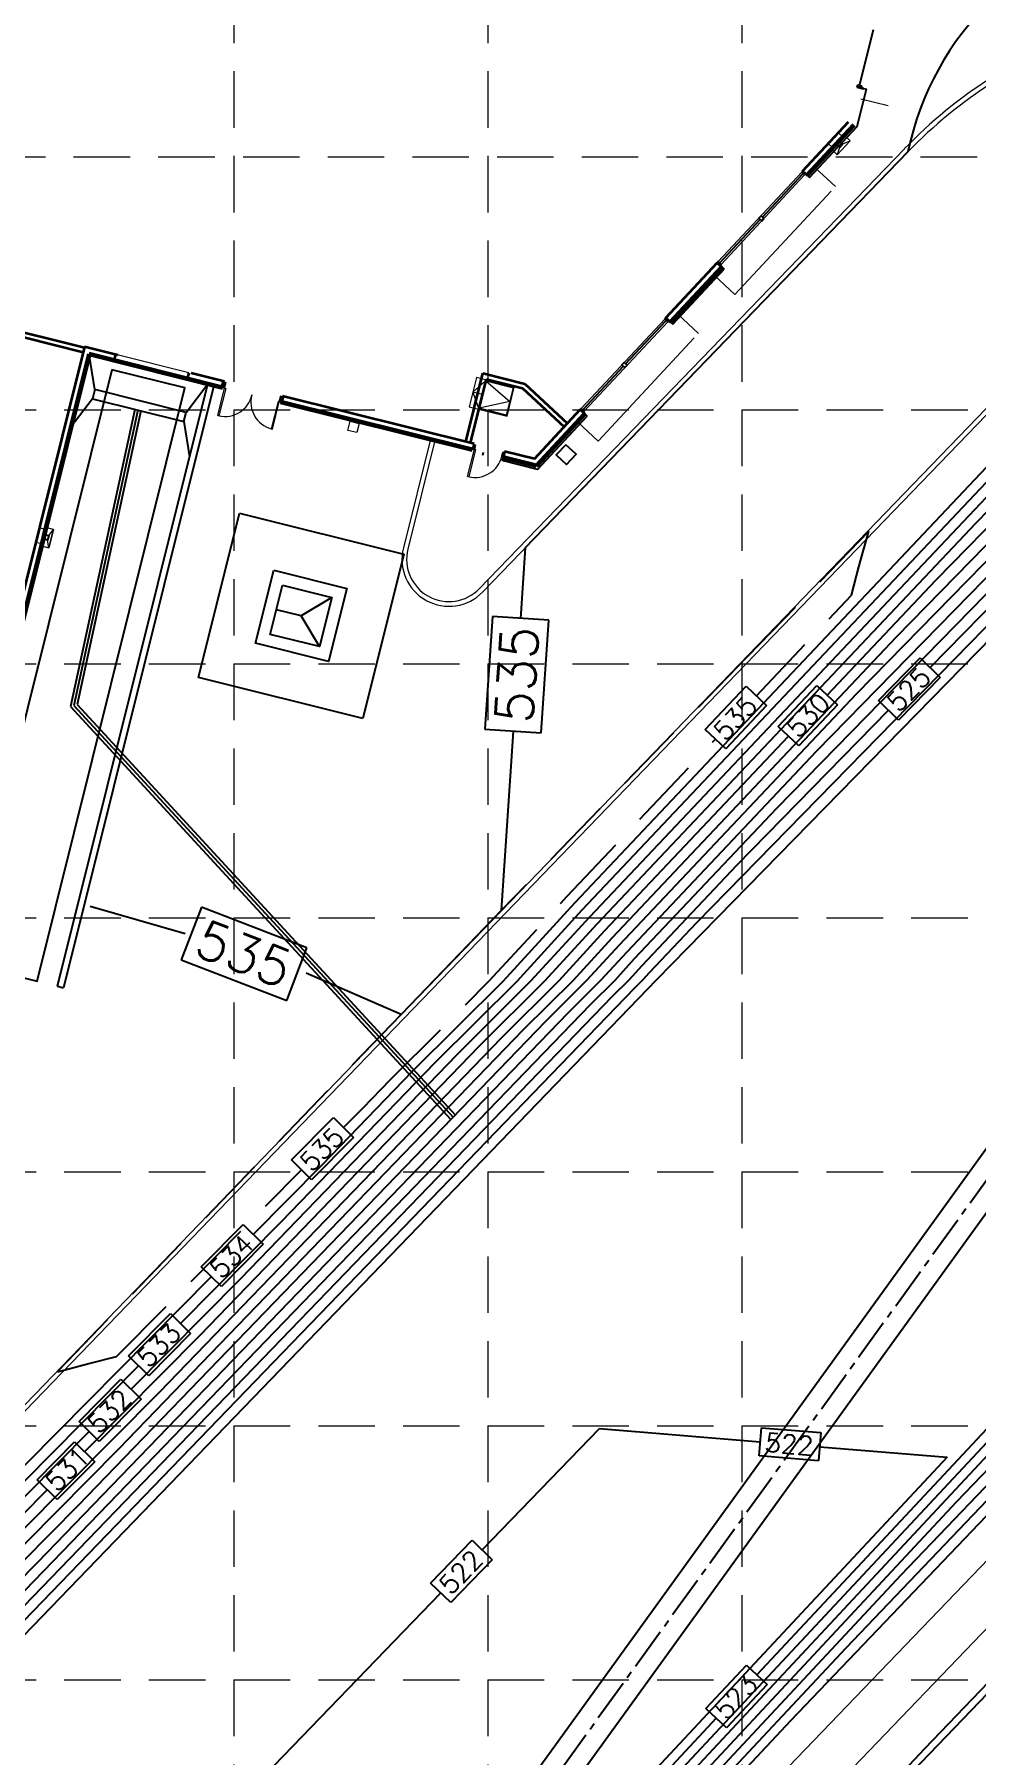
# Model space of a CAD drawing. Header units: feet. Extents: x 2597001 to 2598732, y 7017887 to 7019952.
# Drawn here: x 2598196.2 to 2598296.3, y 7018690.6 to 7018873.5 of the extents above; entities that cross this region are included whole.
import ezdxf

# ---------------------------------------------------------------- set-up
doc = ezdxf.new("R2010")
doc.units = ezdxf.units.FT
doc.header["$LTSCALE"] = 30
doc.header["$MEASUREMENT"] = 0
for name, pattern in [('18358A-BASE-GRAD$0$CENTER2', [1.125, 0.75, -0.125, 0.125, -0.125]), ('18358A-BASE-GRAD$0$HIDDEN', [0.375, 0.25, -0.125]), ('18358A-BASE-SITE$0$DASHED', [0.75, 0.5, -0.25]), ('HIDDEN', [0.375, 0.25, -0.125])]:
    doc.linetypes.add(name, pattern=pattern)
for name, color, linetype, lineweight in [('18358A-BASE-SITE$0$A-Sidewalk', 241, 'CONTINUOUS', 20), ('18358A-BASE-SITE$0$BLDG-25-26_003-PATT', 1, 'CONTINUOUS', 5), ('18358A-BASE-SITE$0$BLDG-25-26_010', 1, 'CONTINUOUS', 25), ('18358A-BASE-SITE$0$BLDG-25-26_A-DOOR', 1, 'CONTINUOUS', 20), ('18358A-BASE-SITE$0$BLDG-25-26_A-FLOR-ELEC', 1, 'CONTINUOUS', 20), ('18358A-BASE-SITE$0$BLDG-25-26_A-FLOR-OVHD', 1, '18358A-BASE-SITE$0$DASHED', 13), ('18358A-BASE-SITE$0$BLDG-25-26_A-GLAZ', 1, 'CONTINUOUS', 25), ('18358A-BASE-SITE$0$BLDG-25-26_A-GLAZ-SILL', 1, 'CONTINUOUS', 5), ('18358A-BASE-SITE$0$BLDG-25-26_A-Roof', 1, 'CONTINUOUS', 0), ('18358A-BASE-SITE$0$BLDG-25-26_A-ROOF-EQUIP', 1, 'CONTINUOUS', 20), ('18358A-BASE-SITE$0$BLDG-25-26_A-WALL-PRHT', 1, 'CONTINUOUS', 25), ('18358A-BASE-SITE$0$BLDG-25-26_A-WALL-SHELL-EXT', 1, 'CONTINUOUS', 60), ('18358A-BASE-SITE$0$BLDG-25-26_A-WALL-SHELL-INT', 1, 'CONTINUOUS', 35), ('18358A-BASE-SITE$0$BLDG-25-26_C-DUMPSTER', 1, 'CONTINUOUS', 0), ('18358A-BASE-SITE$0$Curb', 1, 'CONTINUOUS', 9)]:
    doc.layers.add(name, color=color, linetype=linetype, lineweight=lineweight)
for name, color, linetype in [('18358A-BASE-SITE$0$BLDG-25-26_A-SIDE-DNSP', 1, 'CONTINUOUS'), ('18358A-BASE-SITE$0$BLDG-25-26_C-ELECT-TRANF', 1, 'CONTINUOUS'), ('18358A-BASE-SITE$0$BLDG-25-26_C-WALK', 1, 'CONTINUOUS'), ('18358D-SURVEY$0$S-CURB', 6, 'CONTINUOUS'), ('GRID', 254, 'HIDDEN'), ('PC', 35, 'CONTINUOUS'), ('STORM', 5, 'CONTINUOUS')]:
    doc.layers.add(name, color=color, linetype=linetype)
doc.styles.add('L0.10-P', font='simplex.shx', dxfattribs={"height": 0.1})
doc.styles.add('L100', font='simplex.shx', dxfattribs={"height": 2})

msp = doc.modelspace()

# ---------------------------------------------------------------- linework, layer by layer
at = {"layer": '18358A-BASE-SITE$0$A-Sidewalk', "color": 7}
for p, q in [((2598153.92, 7018562.03), (2598420.51, 7018839.47)), ((2598277.5, 7018683.43), (2598421.54, 7018833.33))]:
    msp.add_line(p, q, dxfattribs=at)
at = {"layer": '18358A-BASE-SITE$0$BLDG-25-26_003-PATT', "color": 7}
for p, q in [((2598243.44, 7018814.62), (2598288.61, 7018861.39)), ((2598243.8, 7018814.27), (2598288.97, 7018861.04)), ((2598238.23, 7018830.49), (2598235.36, 7018818.95)), ((2598238.72, 7018830.36), (2598235.84, 7018818.83))]:
    msp.add_line(p, q, dxfattribs=at)
for centre, radius, start, end in [((2598324.94, 7018826.31), 50.5, 109.1629, 136), ((2598324.94, 7018826.31), 50, 109.1629, 136), ((2598240.21, 7018817.74), 5, 166, 316), ((2598240.21, 7018817.74), 4.5, 166, 316)]:
    msp.add_arc(centre, radius, start, end, dxfattribs=at)
at = {"layer": '18358A-BASE-SITE$0$BLDG-25-26_010', "color": 7}
for p in [(2598215.22, 7018836.22), (2598198.61, 7018772.34)]:
    msp.add_line(p, (2598199.26, 7018772.18), dxfattribs=at)
msp.add_lwpolyline([(2598204.39, 7018837.89), (2598188.66, 7018774.82), (2598196.43, 7018772.89), (2598212.15, 7018835.96)], close=True, dxfattribs=at)
msp.add_lwpolyline([(2598198.61, 7018772.34), (2598214.58, 7018836.38)], dxfattribs=at)
at = {"layer": '18358A-BASE-SITE$0$BLDG-25-26_A-DOOR', "color": 7, "ltscale": 0.5}
for p, q in [((2598244.14, 7018836.7), (2598246.69, 7018834.52)), ((2598246.69, 7018834.52), (2598243.41, 7018833.79))]:
    msp.add_line(p, q, dxfattribs=at)
at = {"layer": '18358A-BASE-SITE$0$BLDG-25-26_A-DOOR', "color": 7}
for points in [[(2598216.29, 7018836.38), (2598216.45, 7018836.34), (2598216.35, 7018835.94), (2598216.19, 7018835.98)], [(2598216.35, 7018835.94), (2598216.48, 7018835.91), (2598215.75, 7018833), (2598215.63, 7018833.03)], [(2598222.18, 7018834.49), (2598222.05, 7018834.52), (2598221.33, 7018831.61), (2598221.45, 7018831.58)], [(2598222.44, 7018834.85), (2598222.28, 7018834.89), (2598222.18, 7018834.49), (2598222.34, 7018834.45)], [(2598242.91, 7018829.45), (2598243.03, 7018829.42), (2598242.31, 7018826.51), (2598242.19, 7018826.54)], [(2598242.85, 7018829.89), (2598243.01, 7018829.85), (2598242.91, 7018829.45), (2598242.75, 7018829.49)], [(2598245.92, 7018829.13), (2598246.08, 7018829.09), (2598245.98, 7018828.68), (2598245.82, 7018828.72)]]:
    msp.add_lwpolyline(points, close=True, dxfattribs=at)
for centre, start, end in [((2598216.4, 7018835.86), 257.2189, 347.2189), ((2598222.1, 7018834.44), 164.7811, 254.7811), ((2598242.96, 7018829.37), 257.2189, 347.2189)]:
    msp.add_arc(centre, 2.94, start, end, dxfattribs=at)
at = {"layer": '18358A-BASE-SITE$0$BLDG-25-26_A-FLOR-ELEC', "color": 7}
msp.add_lwpolyline([(2598229.7, 7018832.41), (2598230.67, 7018832.17), (2598230.43, 7018831.2), (2598229.46, 7018831.44)], close=True, dxfattribs=at)
at = {"layer": '18358A-BASE-SITE$0$BLDG-25-26_A-FLOR-OVHD', "color": 7}
for p, q in [((2598286.87, 7018865.94), (2598283.96, 7018866.67)), ((2598286.87, 7018865.94), (2598283.96, 7018866.67)), ((2598281.28, 7018857.36), (2598279.08, 7018859.4)), ((2598270.59, 7018845.9), (2598281.28, 7018857.36)), ((2598270.59, 7018845.9), (2598268.4, 7018847.95)), ((2598266.73, 7018841.75), (2598264.54, 7018843.8)), ((2598256.05, 7018830.29), (2598266.73, 7018841.75)), ((2598256.05, 7018830.29), (2598253.85, 7018832.34))]:
    msp.add_line(p, q, dxfattribs=at)
msp.add_lwpolyline([(2598244.14, 7018836.7), (2598247.05, 7018835.97), (2598246.32, 7018833.06), (2598243.41, 7018833.79)], close=True, dxfattribs=at)
msp.add_lwpolyline([(2598244.14, 7018836.7), (2598247.05, 7018835.97), (2598246.32, 7018833.06), (2598243.41, 7018833.79)], close=True, dxfattribs=at)
at = {"layer": '18358A-BASE-SITE$0$BLDG-25-26_A-GLAZ', "color": 7}
for p, q in [((2598283.84, 7018868.07), (2598285.33, 7018874.06)), ((2598273.52, 7018854.11), (2598277.84, 7018858.74)), ((2598268.97, 7018849.23), (2598273.29, 7018853.87)), ((2598258.97, 7018838.5), (2598263.29, 7018843.14)), ((2598254.43, 7018833.63), (2598258.75, 7018838.26))]:
    msp.add_line(p, q, dxfattribs=at)
for points in [[(2598284.04, 7018868.02), (2598284, 7018867.86), (2598283.6, 7018867.96), (2598283.64, 7018868.13)], [(2598284, 7018867.86), (2598284.04, 7018868.02), (2598283.64, 7018868.13), (2598283.6, 7018867.96)], [(2598278.1, 7018858.72), (2598277.99, 7018858.6), (2598277.69, 7018858.88), (2598277.8, 7018859.01)], [(2598277.99, 7018858.6), (2598278.1, 7018858.72), (2598277.8, 7018859.01), (2598277.69, 7018858.88)], [(2598273.67, 7018853.97), (2598273.44, 7018853.72), (2598273.14, 7018854.01), (2598273.37, 7018854.25)], [(2598273.44, 7018853.72), (2598273.67, 7018853.97), (2598273.37, 7018854.25), (2598273.14, 7018854.01)], [(2598269.01, 7018848.97), (2598269.12, 7018849.09), (2598268.82, 7018849.38), (2598268.71, 7018849.25)], [(2598263.56, 7018843.12), (2598263.45, 7018842.99), (2598263.14, 7018843.28), (2598263.25, 7018843.4)], [(2598263.45, 7018842.99), (2598263.56, 7018843.12), (2598263.25, 7018843.4), (2598263.14, 7018843.28)], [(2598259.13, 7018838.36), (2598258.9, 7018838.12), (2598258.59, 7018838.4), (2598258.82, 7018838.65)], [(2598258.9, 7018838.12), (2598259.13, 7018838.36), (2598258.82, 7018838.65), (2598258.59, 7018838.4)], [(2598254.47, 7018833.36), (2598254.58, 7018833.49), (2598254.27, 7018833.77), (2598254.16, 7018833.65)]]:
    msp.add_lwpolyline(points, close=True, dxfattribs=at)
at = {"layer": '18358A-BASE-SITE$0$BLDG-25-26_A-GLAZ-SILL', "color": 7}
for p, q in [((2598268.82, 7018849.38), (2598277.69, 7018858.88)), ((2598277.99, 7018858.6), (2598269.12, 7018849.09)), ((2598254.27, 7018833.77), (2598263.14, 7018843.28)), ((2598263.45, 7018842.99), (2598254.58, 7018833.49))]:
    msp.add_line(p, q, dxfattribs=at)
at = {"layer": '18358A-BASE-SITE$0$BLDG-25-26_A-Roof', "color": 7}
for p, q in [((2598281, 7018861.47), (2598280.51, 7018861.93)), ((2598282.22, 7018862.78), (2598280.86, 7018861.32)), ((2598281.37, 7018861.87), (2598281.73, 7018861.53)), ((2598281.47, 7018860.75), (2598282.83, 7018862.21)), ((2598282.83, 7018862.21), (2598281.47, 7018860.75)), ((2598282.08, 7018862.63), (2598281.59, 7018863.08)), ((2598281.71, 7018862.23), (2598282.07, 7018861.89)), ((2598282.07, 7018861.89), (2598282.83, 7018862.21)), ((2598282.83, 7018862.21), (2598282.22, 7018862.78)), ((2598280.86, 7018861.32), (2598281.47, 7018860.75)), ((2598281.47, 7018860.75), (2598281.73, 7018861.53)), ((2598197.32, 7018820.91), (2598196.67, 7018821.07)), ((2598197.37, 7018821.11), (2598196.89, 7018819.17)), ((2598197.07, 7018819.9), (2598197.55, 7018819.78)), ((2598197.19, 7018820.38), (2598197.67, 7018820.26)), ((2598198.18, 7018820.91), (2598197.37, 7018821.11)), ((2598197.69, 7018818.97), (2598197.55, 7018819.78)), ((2598197.67, 7018820.26), (2598198.18, 7018820.91)), ((2598197.69, 7018818.97), (2598198.18, 7018820.91)), ((2598198.18, 7018820.91), (2598197.69, 7018818.97)), ((2598196.94, 7018819.37), (2598196.29, 7018819.53)), ((2598196.89, 7018819.17), (2598197.69, 7018818.97))]:
    msp.add_line(p, q, dxfattribs=at)
at = {"layer": '18358A-BASE-SITE$0$BLDG-25-26_A-ROOF-EQUIP', "color": 7}
for p, q in [((2598242.75, 7018835.51), (2598244.09, 7018836.72)), ((2598243.72, 7018835.26), (2598242.75, 7018835.51)), ((2598242.75, 7018835.51), (2598243.36, 7018833.81))]:
    msp.add_line(p, q, dxfattribs=at)
for points in [[(2598246.38, 7018832.96), (2598247.14, 7018836.05), (2598243.14, 7018837.05), (2598242.37, 7018833.96)], [(2598246.32, 7018833.06), (2598247.05, 7018835.97), (2598244.14, 7018836.7), (2598243.41, 7018833.79)]]:
    msp.add_lwpolyline(points, close=True, dxfattribs=at)
at = {"layer": '18358A-BASE-SITE$0$BLDG-25-26_A-SIDE-DNSP', "color": 7}
for points in [[(2598281.71, 7018862.23), (2598282.07, 7018861.89), (2598281.73, 7018861.53), (2598281.37, 7018861.87)], [(2598197.19, 7018820.38), (2598197.67, 7018820.26), (2598197.55, 7018819.78), (2598197.07, 7018819.9)]]:
    msp.add_lwpolyline(points, close=True, dxfattribs=at)
at = {"layer": '18358A-BASE-SITE$0$BLDG-25-26_A-WALL-PRHT', "color": 7}
for p, q in [((2598283.58, 7018863.75), (2598284.57, 7018867.72)), ((2598284.24, 7018867.8), (2598284.57, 7018867.72)), ((2598278.53, 7018858.33), (2598283.58, 7018863.75)), ((2598278.29, 7018858.55), (2598278.53, 7018858.33)), ((2598263.98, 7018842.72), (2598269.44, 7018848.57)), ((2598269.19, 7018848.8), (2598269.44, 7018848.57)), ((2598263.74, 7018842.95), (2598263.98, 7018842.72)), ((2598249.62, 7018827.3), (2598254.89, 7018832.97)), ((2598254.65, 7018833.19), (2598254.89, 7018832.97)), ((2598243.85, 7018829.08), (2598243.77, 7018828.76)), ((2598245.95, 7018828.56), (2598245.87, 7018828.24)), ((2598249.62, 7018827.3), (2598245.87, 7018828.24))]:
    msp.add_line(p, q, dxfattribs=at)
at = {"layer": '18358A-BASE-SITE$0$BLDG-25-26_A-WALL-SHELL-EXT', "color": 7}
for p, q in [((2598278.28, 7018858.56), (2598283.28, 7018863.91)), ((2598263.74, 7018842.95), (2598269.19, 7018848.8)), ((2598201.96, 7018839.53), (2598192.28, 7018800.72)), ((2598216.19, 7018835.98), (2598201.96, 7018839.53)), ((2598216.19, 7018835.98), (2598216.35, 7018836.63)), ((2598222.34, 7018834.45), (2598222.5, 7018835.09)), ((2598242.72, 7018829.37), (2598222.34, 7018834.45)), ((2598249.51, 7018827.67), (2598254.65, 7018833.19)), ((2598249.51, 7018827.67), (2598245.95, 7018828.56))]:
    msp.add_line(p, q, dxfattribs=at)
at = {"layer": '18358A-BASE-SITE$0$BLDG-25-26_A-WALL-SHELL-INT', "color": 7}
for p, q in [((2598283.6, 7018867.96), (2598284.24, 7018867.8)), ((2598277.79, 7018859.01), (2598282.67, 7018864.24)), ((2598110.78, 7018862.35), (2598201.33, 7018839.77)), ((2598110.9, 7018862.83), (2598201.46, 7018840.25)), ((2598277.79, 7018859.01), (2598278.29, 7018858.55)), ((2598263.25, 7018843.4), (2598268.7, 7018849.26)), ((2598268.7, 7018849.26), (2598269.19, 7018848.8)), ((2598263.25, 7018843.4), (2598263.74, 7018842.95)), ((2598201.48, 7018840.34), (2598191.8, 7018801.52)), ((2598205.03, 7018839.45), (2598201.48, 7018840.34)), ((2598204.63, 7018838.86), (2598204.79, 7018839.51)), ((2598212.55, 7018837.57), (2598212.39, 7018836.93)), ((2598216.35, 7018836.63), (2598212.8, 7018837.51)), ((2598242.01, 7018830.23), (2598243.82, 7018837.51)), ((2598242.49, 7018830.11), (2598244.19, 7018836.9)), ((2598243.82, 7018837.51), (2598248.28, 7018836.4)), ((2598244.19, 7018836.9), (2598248.03, 7018835.94)), ((2598248.28, 7018836.4), (2598252.8, 7018832.19)), ((2598242.88, 7018830.01), (2598222.5, 7018835.09)), ((2598248.03, 7018835.94), (2598252.46, 7018831.82)), ((2598249.29, 7018828.42), (2598254.16, 7018833.65)), ((2598254.16, 7018833.65), (2598254.65, 7018833.19)), ((2598242.88, 7018830.01), (2598242.72, 7018829.37)), ((2598246.11, 7018829.21), (2598245.95, 7018828.56)), ((2598249.29, 7018828.42), (2598246.11, 7018829.21))]:
    msp.add_line(p, q, dxfattribs=at)
at = {"layer": '18358A-BASE-SITE$0$BLDG-25-26_C-DUMPSTER', "color": 7}
msp.add_line((2598212.55, 7018837.57), (2598204.79, 7018839.51), dxfattribs=at)
at = {"layer": '18358A-BASE-SITE$0$BLDG-25-26_C-ELECT-TRANF', "color": 7}
for p, q in [((2598224.5, 7018811.72), (2598221.88, 7018812.37)), ((2598227.77, 7018813.69), (2598224.5, 7018811.72)), ((2598226.46, 7018808.45), (2598224.5, 7018811.72))]:
    msp.add_line(p, q, dxfattribs=at)
for points in [[(2598252.63, 7018829.92), (2598251.6, 7018828.83), (2598252.7, 7018827.8), (2598253.72, 7018828.9)], [(2598221.58, 7018816.57), (2598229.35, 7018814.63), (2598227.41, 7018806.87), (2598219.65, 7018808.81)], [(2598222.53, 7018814.99), (2598227.77, 7018813.69), (2598226.46, 7018808.45), (2598221.22, 7018809.75)]]:
    msp.add_lwpolyline(points, close=True, dxfattribs=at)
at = {"layer": '18358A-BASE-SITE$0$BLDG-25-26_C-ELECT-TRANF', "color": 7, "linetype": '18358A-BASE-SITE$0$DASHED', "ltscale": 2}
msp.add_lwpolyline([(2598217.94, 7018822.63), (2598235.41, 7018818.28), (2598231.05, 7018800.81), (2598213.59, 7018805.17)], close=True, dxfattribs=at)
at = {"layer": '18358A-BASE-SITE$0$BLDG-25-26_C-WALK', "color": 7}
for p, q in [((2598202.57, 7018835.77), (2598201.96, 7018839.53)), ((2598212.27, 7018833.35), (2598214.58, 7018836.38)), ((2598202.33, 7018834.8), (2598200.03, 7018831.77)), ((2598212.03, 7018832.38), (2598212.64, 7018828.62))]:
    msp.add_line(p, q, dxfattribs=at)
msp.add_lwpolyline([(2598202.57, 7018835.77), (2598202.33, 7018834.8), (2598212.03, 7018832.38), (2598212.27, 7018833.35)], close=True, dxfattribs=at)
at = {"layer": '18358A-BASE-SITE$0$Curb', "color": 7}
for p, q in [((2598309.12, 7018846.05), (2598085.43, 7018614.2)), ((2598309.48, 7018845.7), (2598085.79, 7018613.86))]:
    msp.add_line(p, q, dxfattribs=at)
at = {"layer": '18358D-SURVEY$0$S-CURB', "color": 7}
for points in [[(2598160.34, 7018555.83), (2598184.73, 7018581.17), (2598218.97, 7018616.79), (2598254.47, 7018653.61), (2598261.81, 7018661.31, 0.063705), (2598265.15, 7018665.99), (2598265.29, 7018666.23, -0.110969), (2598267.96, 7018669.77), (2598279.47, 7018681.76, -0.081965), (2598282.94, 7018684.46), (2598283.13, 7018684.57, 0.060757), (2598287.47, 7018687.8), (2598290.76, 7018691.31), (2598326.29, 7018728.33), (2598360.99, 7018764.4), (2598396.1, 7018800.82), (2598426.18, 7018832.19, 0.425849)], [(2598160.91, 7018555.28), (2598185.24, 7018580.58), (2598219.56, 7018616.21), (2598255.11, 7018653.12), (2598262.35, 7018660.7, 0.075974), (2598265.85, 7018665.69, -0.08692), (2598268.51, 7018669.32), (2598274.2, 7018675.25), (2598280.05, 7018681.36, -0.075423), (2598283.55, 7018684.05, 0.065134), (2598287.97, 7018687.32), (2598291.26, 7018690.73), (2598326.76, 7018727.68), (2598361.53, 7018763.8), (2598396.58, 7018800.28), (2598426.74, 7018831.65, 0.425953)]]:
    msp.add_lwpolyline(points, format="xyb", dxfattribs=at)
at = {"layer": 'GRID', "color": 252, "linetype": 'HIDDEN', "lineweight": 0, "ltscale": 0.8}
for p, q in [((2598217.33, 7018941.62), (2598217.33, 7017996.5)), ((2598244.33, 7018941.62), (2598244.33, 7017996.5)), ((2598271.33, 7018941.62), (2598271.33, 7017996.5)), ((2597030.32, 7018860.53), (2598704.32, 7018860.53)), ((2597029.33, 7018833.62), (2598703.33, 7018833.62)), ((2597029.33, 7018806.62), (2598703.33, 7018806.62)), ((2597029.33, 7018779.62), (2598703.33, 7018779.62)), ((2597029.33, 7018752.62), (2598703.33, 7018752.62)), ((2597029.33, 7018725.62), (2598703.33, 7018725.62)), ((2597029.33, 7018698.62), (2598703.33, 7018698.62))]:
    msp.add_line(p, q, dxfattribs=at)
at = {"layer": 'PC', "color": 35}
for p, q in [((2598248.31, 7018818.95), (2598288.98, 7018861.07)), ((2598288.98, 7018861.07), (2598288.98, 7018861.07)), ((2598248.31, 7018818.95), (2598247.82, 7018811.46)), ((2598244.82, 7018811.65), (2598244.03, 7018799.68)), ((2598250.81, 7018811.26), (2598244.82, 7018811.65)), ((2598250.02, 7018799.28), (2598250.81, 7018811.26)), ((2598244.03, 7018799.68), (2598250.02, 7018799.28)), ((2598247.03, 7018799.48), (2598245.76, 7018780.39)), ((2598212.17, 7018777.93), (2598202.08, 7018780.81)), ((2598213.91, 7018780.75), (2598211.76, 7018775.15)), ((2598225.11, 7018776.44), (2598213.91, 7018780.75)), ((2598245.76, 7018780.39), (2598235.11, 7018769.35)), ((2598222.96, 7018770.84), (2598225.11, 7018776.44)), ((2598211.76, 7018775.15), (2598222.96, 7018770.84)), ((2598235.11, 7018769.35), (2598225.03, 7018773.74))]:
    msp.add_line(p, q, dxfattribs=at)
at = {"layer": 'PC', "color": 35, "linetype": 'Continuous', "extrusion": (0.727149, -0.68648, 0)}
for p, q in [((2598253.58, 7018781.2, 534), (2598308.95, 7018839.85, 534)), ((2598253.58, 7018781.2, 534), (2598308.95, 7018839.85, 534)), ((2598255.96, 7018778.98, 531), (2598296.23, 7018821.63, 531)), ((2598255.96, 7018778.98, 531), (2598296.23, 7018821.63, 531)), ((2598257.55, 7018777.5, 529), (2598287.75, 7018809.49, 529)), ((2598257.55, 7018777.5, 529), (2598287.75, 7018809.49, 529)), ((2598258.34, 7018776.76, 528), (2598283.51, 7018803.42, 528)), ((2598258.34, 7018776.76, 528), (2598283.51, 7018803.42, 528)), ((2598267.43, 7018799.63, 535), (2598271.78, 7018804.24, 535)), ((2598267.43, 7018799.63, 535), (2598271.78, 7018804.24, 535)), ((2598275.19, 7018799.95, 530), (2598279.31, 7018804.32, 530)), ((2598275.19, 7018799.95, 530), (2598279.31, 7018804.32, 530)), ((2598273.96, 7018802.18, 535), (2598269.61, 7018797.58, 535)), ((2598273.96, 7018802.18, 535), (2598269.61, 7018797.58, 535)), ((2598281.49, 7018802.26, 530), (2598277.37, 7018797.89, 530)), ((2598281.49, 7018802.26, 530), (2598277.37, 7018797.89, 530)), ((2598259.93, 7018775.28, 526), (2598275.03, 7018791.28, 526)), ((2598259.93, 7018775.28, 526), (2598275.03, 7018791.28, 526))]:
    msp.add_line(p, q, dxfattribs=at)
at = {"layer": 'PC', "color": 35, "linetype": 'Continuous', "extrusion": (0.715079, -0.699043, 0)}
for p, q in [((2598296.23, 7018821.63, 531), (2598314.7, 7018840.53, 531)), ((2598296.23, 7018821.63, 531), (2598314.7, 7018840.53, 531)), ((2598283.51, 7018803.42, 528), (2598317.42, 7018838.1, 528)), ((2598283.51, 7018803.42, 528), (2598317.42, 7018838.1, 528)), ((2598287.75, 7018809.49, 529), (2598316.51, 7018838.91, 529)), ((2598287.75, 7018809.49, 529), (2598316.51, 7018838.91, 529)), ((2598291.99, 7018815.56, 530), (2598315.6, 7018839.72, 530)), ((2598291.99, 7018815.56, 530), (2598315.6, 7018839.72, 530)), ((2598279.27, 7018797.35, 527), (2598318.32, 7018837.29, 527)), ((2598279.27, 7018797.35, 527), (2598318.32, 7018837.29, 527)), ((2598266.55, 7018779.13, 524), (2598321.04, 7018834.87, 524)), ((2598266.55, 7018779.13, 524), (2598321.04, 7018834.87, 524)), ((2598291.34, 7018806.22, 525), (2598320.13, 7018835.68, 525)), ((2598291.34, 7018806.22, 525), (2598320.13, 7018835.68, 525)), ((2598285.84, 7018802.74, 525), (2598290.27, 7018807.27, 525)), ((2598285.84, 7018802.74, 525), (2598290.27, 7018807.27, 525)), ((2598292.41, 7018805.17, 525), (2598287.98, 7018800.64, 525)), ((2598292.41, 7018805.17, 525), (2598287.98, 7018800.64, 525)), ((2598270.79, 7018785.21, 525), (2598286.91, 7018801.69, 525)), ((2598270.79, 7018785.21, 525), (2598286.91, 7018801.69, 525))]:
    msp.add_line(p, q, dxfattribs=at)
at = {"layer": 'PC', "color": 35, "linetype": 'Continuous'}
for p, q in [((2598275.03, 7018791.28, 526), (2598319.23, 7018836.48, 526)), ((2598275.03, 7018791.28, 526), (2598319.23, 7018836.48, 526)), ((2598254.37, 7018780.46, 533), (2598304.71, 7018833.78, 533)), ((2598254.37, 7018780.46, 533), (2598304.71, 7018833.78, 533)), ((2598255.16, 7018779.72, 532), (2598300.47, 7018827.7, 532)), ((2598255.16, 7018779.72, 532), (2598300.47, 7018827.7, 532)), ((2598280.4, 7018803.29, 530), (2598291.99, 7018815.56, 530)), ((2598280.4, 7018803.29, 530), (2598291.99, 7018815.56, 530)), ((2598262.31, 7018773.06, 523), (2598298.01, 7018809.58, 523)), ((2598262.31, 7018773.06, 523), (2598298.01, 7018809.58, 523)), ((2598271.78, 7018804.24, 535), (2598273.96, 7018802.18, 535)), ((2598271.78, 7018804.24, 535), (2598273.96, 7018802.18, 535)), ((2598279.31, 7018804.32, 530), (2598281.49, 7018802.26, 530)), ((2598279.31, 7018804.32, 530), (2598281.49, 7018802.26, 530)), ((2598269.61, 7018797.58, 535), (2598267.43, 7018799.63, 535)), ((2598269.61, 7018797.58, 535), (2598267.43, 7018799.63, 535)), ((2598277.37, 7018797.89, 530), (2598275.19, 7018799.95, 530)), ((2598277.37, 7018797.89, 530), (2598275.19, 7018799.95, 530)), ((2598256.75, 7018778.24, 530), (2598276.28, 7018798.92, 530)), ((2598256.75, 7018778.24, 530), (2598276.28, 7018798.92, 530)), ((2598259.14, 7018776.02, 527), (2598279.27, 7018797.35, 527)), ((2598259.14, 7018776.02, 527), (2598279.27, 7018797.35, 527)), ((2598260.72, 7018774.54, 525), (2598270.79, 7018785.21, 525)), ((2598260.72, 7018774.54, 525), (2598270.79, 7018785.21, 525)), ((2598245.95, 7018772.88, 534), (2598253.58, 7018781.2, 534)), ((2598245.95, 7018772.88, 534), (2598253.58, 7018781.2, 534)), ((2598261.52, 7018773.8, 524), (2598266.55, 7018779.13, 524)), ((2598261.52, 7018773.8, 524), (2598266.55, 7018779.13, 524)), ((2598253.39, 7018772.97, 529), (2598257.55, 7018777.5, 529)), ((2598253.39, 7018772.97, 529), (2598257.55, 7018777.5, 529)), ((2598254.87, 7018772.98, 528), (2598258.34, 7018776.76, 528)), ((2598254.87, 7018772.98, 528), (2598258.34, 7018776.76, 528)), ((2598257.85, 7018773.01, 526), (2598259.93, 7018775.28, 526)), ((2598257.85, 7018773.01, 526), (2598259.93, 7018775.28, 526)), ((2598183.53, 7018692.98, 524), (2598259.95, 7018772.18, 524)), ((2598183.53, 7018692.98, 524), (2598259.95, 7018772.18, 524)), ((2598255.23, 7018770.41, 526), (2598257.85, 7018773.01, 526)), ((2598255.23, 7018770.41, 526), (2598257.85, 7018773.01, 526)), ((2598257.59, 7018771.29, 525), (2598259.34, 7018773.03, 525)), ((2598257.59, 7018771.29, 525), (2598259.34, 7018773.03, 525)), ((2598260.83, 7018773.05, 524), (2598261.52, 7018773.8, 524)), ((2598260.83, 7018773.05, 524), (2598261.52, 7018773.8, 524)), ((2598187.85, 7018699.02, 525), (2598257.59, 7018771.29, 525)), ((2598187.85, 7018699.02, 525), (2598257.59, 7018771.29, 525)), ((2598192.17, 7018705.05, 526), (2598255.23, 7018770.41, 526)), ((2598192.17, 7018705.05, 526), (2598255.23, 7018770.41, 526)), ((2598196.49, 7018711.09, 527), (2598252.87, 7018769.52, 527)), ((2598196.49, 7018711.09, 527), (2598252.87, 7018769.52, 527)), ((2598341.19, 7018763.61, 528), (2598282.37, 7018701.99, 528)), ((2598341.19, 7018763.61, 528), (2598282.37, 7018701.99, 528)), ((2598331.55, 7018756.7, 526), (2598294.12, 7018717.49, 526)), ((2598331.55, 7018756.7, 526), (2598294.12, 7018717.49, 526)), ((2598219.41, 7018745.97, 534), (2598226.72, 7018753.36, 534)), ((2598219.41, 7018745.97, 534), (2598226.72, 7018753.36, 534)), ((2598211.68, 7018736.5, 533), (2598222.4, 7018747.32, 533)), ((2598211.68, 7018736.5, 533), (2598222.4, 7018747.32, 533)), ((2598206.42, 7018729.5, 532), (2598218.08, 7018741.28, 532)), ((2598206.42, 7018729.5, 532), (2598218.08, 7018741.28, 532)), ((2598311.75, 7018740.73, 523), (2598272.93, 7018699.15, 523)), ((2598311.75, 7018740.73, 523), (2598272.93, 7018699.15, 523)), ((2598300, 7018725.23, 525), (2598259.96, 7018682.36, 525)), ((2598300, 7018725.23, 525), (2598259.96, 7018682.36, 525)), ((2598273.17, 7018722.43, 522), (2598273.42, 7018725.42, 522)), ((2598273.17, 7018722.43, 522), (2598273.42, 7018725.42, 522)), ((2598279.73, 7018724.89, 522), (2598279.48, 7018721.9, 522)), ((2598279.73, 7018724.89, 522), (2598279.48, 7018721.9, 522)), ((2598189.06, 7018706.94, 529), (2598205.12, 7018723.17, 529)), ((2598189.06, 7018706.94, 529), (2598205.12, 7018723.17, 529)), ((2598196.44, 7018719.88, 531), (2598200.43, 7018723.9, 531)), ((2598196.44, 7018719.88, 531), (2598200.43, 7018723.9, 531)), ((2598202.56, 7018721.79, 531), (2598198.57, 7018717.77, 531)), ((2598202.56, 7018721.79, 531), (2598198.57, 7018717.77, 531)), ((2598172.2, 7018693.26, 531), (2598197.51, 7018718.82, 531)), ((2598172.2, 7018693.26, 531), (2598197.51, 7018718.82, 531)), ((2598183.25, 7018699.4, 528), (2598200.81, 7018717.13, 528)), ((2598183.25, 7018699.4, 528), (2598200.81, 7018717.13, 528)), ((2598178.19, 7018692.61, 527), (2598196.49, 7018711.09, 527)), ((2598178.19, 7018692.61, 527), (2598196.49, 7018711.09, 527)), ((2598288.24, 7018709.74, 527), (2598264.89, 7018684.73, 527)), ((2598288.24, 7018709.74, 527), (2598264.89, 7018684.73, 527)), ((2598267.51, 7018695.55, 523), (2598271.83, 7018700.18, 523)), ((2598267.51, 7018695.55, 523), (2598271.83, 7018700.18, 523)), ((2598276.49, 7018694.25, 529), (2598269.82, 7018687.1, 529)), ((2598276.49, 7018694.25, 529), (2598269.82, 7018687.1, 529))]:
    msp.add_line(p, q, dxfattribs=at)
at = {"layer": 'PC', "color": 35, "linetype": '18358A-BASE-GRAD$0$HIDDEN', "extrusion": (0.71827, -0.695764, 0)}
msp.add_line((2598284.81, 7018820.71, 535), (2598271.89, 7018807.37, 535), dxfattribs=at)
msp.add_line((2598284.81, 7018820.71, 535), (2598271.89, 7018807.37, 535), dxfattribs=at)
at = {"layer": 'PC', "color": 35, "linetype": '18358A-BASE-GRAD$0$HIDDEN', "extrusion": (0.963457, -0.267861, 0)}
msp.add_line((2598283.76, 7018816.93, 535), (2598284.81, 7018820.71, 535), dxfattribs=at)
msp.add_line((2598283.76, 7018816.93, 535), (2598284.81, 7018820.71, 535), dxfattribs=at)
at = {"layer": 'PC', "color": 35, "linetype": '18358A-BASE-GRAD$0$HIDDEN'}
for p, q in [((2598282.98, 7018813.92, 535), (2598283.76, 7018816.93, 535)), ((2598282.98, 7018813.92, 535), (2598283.76, 7018816.93, 535)), ((2598272.87, 7018803.21, 535), (2598282.98, 7018813.92, 535)), ((2598272.87, 7018803.21, 535), (2598282.98, 7018813.92, 535)), ((2598233.98, 7018762.44, 535), (2598244.46, 7018772.87, 535)), ((2598233.98, 7018762.44, 535), (2598244.46, 7018772.87, 535))]:
    msp.add_line(p, q, dxfattribs=at)
at = {"layer": 'PC', "color": 35, "linetype": '18358A-BASE-GRAD$0$HIDDEN', "extrusion": (0.718491, -0.695536, 0)}
msp.add_line((2598271.89, 7018807.37, 535), (2598245.76, 7018780.39, 535), dxfattribs=at)
msp.add_line((2598271.89, 7018807.37, 535), (2598245.76, 7018780.39, 535), dxfattribs=at)
at = {"layer": 'PC', "color": 35, "linetype": 'Continuous', "extrusion": (0.699043, 0.715079, 0)}
for p, q in [((2598290.27, 7018807.27, 525), (2598292.41, 7018805.17, 525)), ((2598290.27, 7018807.27, 525), (2598292.41, 7018805.17, 525)), ((2598287.98, 7018800.64, 525), (2598285.84, 7018802.74, 525)), ((2598287.98, 7018800.64, 525), (2598285.84, 7018802.74, 525))]:
    msp.add_line(p, q, dxfattribs=at)
at = {"layer": 'PC', "color": 35, "linetype": '18358A-BASE-GRAD$0$HIDDEN', "extrusion": (0.727149, -0.68648, 0)}
msp.add_line((2598252.78, 7018781.93, 535), (2598268.52, 7018798.6, 535), dxfattribs=at)
msp.add_line((2598252.78, 7018781.93, 535), (2598268.52, 7018798.6, 535), dxfattribs=at)
at = {"layer": 'PC', "color": 35, "linetype": '18358A-BASE-GRAD$0$HIDDEN', "extrusion": (0.736732, -0.676185, 0)}
msp.add_line((2598244.46, 7018772.87, 535), (2598252.78, 7018781.93, 535), dxfattribs=at)
msp.add_line((2598244.46, 7018772.87, 535), (2598252.78, 7018781.93, 535), dxfattribs=at)
at = {"layer": 'PC', "color": 35, "linetype": 'Continuous', "extrusion": (0.736732, -0.676185, 0)}
for p, q in [((2598247.44, 7018772.9, 533), (2598254.37, 7018780.46, 533)), ((2598247.44, 7018772.9, 533), (2598254.37, 7018780.46, 533)), ((2598248.92, 7018772.92, 532), (2598255.16, 7018779.72, 532)), ((2598248.92, 7018772.92, 532), (2598255.16, 7018779.72, 532)), ((2598250.41, 7018772.93, 531), (2598255.96, 7018778.98, 531)), ((2598250.41, 7018772.93, 531), (2598255.96, 7018778.98, 531)), ((2598251.9, 7018772.95, 530), (2598256.75, 7018778.24, 530)), ((2598251.9, 7018772.95, 530), (2598256.75, 7018778.24, 530)), ((2598256.36, 7018773, 527), (2598259.14, 7018776.02, 527)), ((2598256.36, 7018773, 527), (2598259.14, 7018776.02, 527)), ((2598259.34, 7018773.03, 525), (2598260.72, 7018774.54, 525)), ((2598259.34, 7018773.03, 525), (2598260.72, 7018774.54, 525))]:
    msp.add_line(p, q, dxfattribs=at)
at = {"layer": 'PC', "color": 35, "linetype": 'Continuous', "extrusion": (0.719622, -0.694366, 0)}
for p, q in [((2598179.21, 7018686.94, 523), (2598262.31, 7018773.06, 523)), ((2598179.21, 7018686.94, 523), (2598262.31, 7018773.06, 523)), ((2598200.81, 7018717.13, 528), (2598250.51, 7018768.64, 528)), ((2598200.81, 7018717.13, 528), (2598250.51, 7018768.64, 528)), ((2598205.12, 7018723.17, 529), (2598248.14, 7018767.75, 529)), ((2598205.12, 7018723.17, 529), (2598248.14, 7018767.75, 529)), ((2598209.44, 7018729.21, 530), (2598245.78, 7018766.87, 530)), ((2598209.44, 7018729.21, 530), (2598245.78, 7018766.87, 530)), ((2598213.76, 7018735.24, 531), (2598243.42, 7018765.98, 531)), ((2598213.76, 7018735.24, 531), (2598243.42, 7018765.98, 531)), ((2598218.08, 7018741.28, 532), (2598241.06, 7018765.1, 532)), ((2598218.08, 7018741.28, 532), (2598241.06, 7018765.1, 532)), ((2598222.4, 7018747.32, 533), (2598238.7, 7018764.21, 533)), ((2598222.4, 7018747.32, 533), (2598238.7, 7018764.21, 533)), ((2598226.72, 7018753.36, 534), (2598236.34, 7018763.33, 534)), ((2598226.72, 7018753.36, 534), (2598236.34, 7018763.33, 534)), ((2598243.73, 7018712.42, 522), (2598256.21, 7018725.34, 522)), ((2598243.73, 7018712.42, 522), (2598256.21, 7018725.34, 522)), ((2598238.26, 7018708.9, 522), (2598242.66, 7018713.46, 522)), ((2598238.26, 7018708.9, 522), (2598242.66, 7018713.46, 522)), ((2598244.81, 7018711.37, 522), (2598240.42, 7018706.82, 522)), ((2598244.81, 7018711.37, 522), (2598240.42, 7018706.82, 522)), ((2598214.66, 7018682.28, 522), (2598239.34, 7018707.86, 522)), ((2598214.66, 7018682.28, 522), (2598239.34, 7018707.86, 522))]:
    msp.add_line(p, q, dxfattribs=at)
at = {"layer": 'PC', "color": 35, "linetype": 'Continuous', "extrusion": (0.705104, -0.709104, 0)}
for p, q in [((2598236.34, 7018763.33, 534), (2598245.95, 7018772.88, 534)), ((2598236.34, 7018763.33, 534), (2598245.95, 7018772.88, 534)), ((2598238.7, 7018764.21, 533), (2598247.44, 7018772.9, 533)), ((2598238.7, 7018764.21, 533), (2598247.44, 7018772.9, 533)), ((2598243.42, 7018765.98, 531), (2598250.41, 7018772.93, 531)), ((2598243.42, 7018765.98, 531), (2598250.41, 7018772.93, 531)), ((2598245.78, 7018766.87, 530), (2598251.9, 7018772.95, 530)), ((2598245.78, 7018766.87, 530), (2598251.9, 7018772.95, 530)), ((2598248.14, 7018767.75, 529), (2598253.39, 7018772.97, 529)), ((2598248.14, 7018767.75, 529), (2598253.39, 7018772.97, 529)), ((2598250.51, 7018768.64, 528), (2598254.87, 7018772.98, 528)), ((2598250.51, 7018768.64, 528), (2598254.87, 7018772.98, 528)), ((2598259.95, 7018772.18, 524), (2598260.83, 7018773.05, 524)), ((2598259.95, 7018772.18, 524), (2598260.83, 7018773.05, 524))]:
    msp.add_line(p, q, dxfattribs=at)
at = {"layer": 'PC', "color": 35, "linetype": 'Continuous', "extrusion": (-0.705104, 0.709104, 0)}
for p, q in [((2598241.06, 7018765.1, 532), (2598248.92, 7018772.92, 532)), ((2598241.06, 7018765.1, 532), (2598248.92, 7018772.92, 532)), ((2598252.87, 7018769.52, 527), (2598256.36, 7018773, 527)), ((2598252.87, 7018769.52, 527), (2598256.36, 7018773, 527))]:
    msp.add_line(p, q, dxfattribs=at)
at = {"layer": 'PC', "color": 35, "linetype": 'Continuous', "extrusion": (1, 0, 0)}
for p, q in [((2598259.95, 7018772.18, 524), (2598259.95, 7018772.18, 524)), ((2598259.95, 7018772.18, 524), (2598259.95, 7018772.18, 524)), ((2598262.31, 7018773.06, 523), (2598262.31, 7018773.06, 523)), ((2598262.31, 7018773.06, 523), (2598262.31, 7018773.06, 523)), ((2598255.23, 7018770.41, 526), (2598255.23, 7018770.41, 526)), ((2598255.23, 7018770.41, 526), (2598255.23, 7018770.41, 526)), ((2598257.59, 7018771.29, 525), (2598257.59, 7018771.29, 525)), ((2598257.59, 7018771.29, 525), (2598257.59, 7018771.29, 525)), ((2598250.51, 7018768.64, 528), (2598250.51, 7018768.64, 528)), ((2598250.51, 7018768.64, 528), (2598250.51, 7018768.64, 528)), ((2598252.87, 7018769.52, 527), (2598252.87, 7018769.52, 527)), ((2598252.87, 7018769.52, 527), (2598252.87, 7018769.52, 527)), ((2598248.14, 7018767.75, 529), (2598248.14, 7018767.75, 529)), ((2598248.14, 7018767.75, 529), (2598248.14, 7018767.75, 529))]:
    msp.add_line(p, q, dxfattribs=at)
at = {"layer": 'PC', "color": 35, "linetype": '18358A-BASE-GRAD$0$HIDDEN', "extrusion": (0.720973, -0.692963, 0)}
msp.add_line((2598235.11, 7018769.35, 535), (2598198.61, 7018731.37, 535), dxfattribs=at)
msp.add_line((2598235.11, 7018769.35, 535), (2598198.61, 7018731.37, 535), dxfattribs=at)
at = {"layer": 'PC', "color": 35, "linetype": 'Continuous', "extrusion": (0.723334, -0.690499, 0)}
for p, q in [((2598346.01, 7018767.07, 529), (2598276.49, 7018694.25, 529)), ((2598346.01, 7018767.07, 529), (2598276.49, 7018694.25, 529)), ((2598336.37, 7018760.16, 527), (2598288.24, 7018709.74, 527)), ((2598336.37, 7018760.16, 527), (2598288.24, 7018709.74, 527))]:
    msp.add_line(p, q, dxfattribs=at)
at = {"layer": 'PC', "color": 35, "linetype": '18358A-BASE-GRAD$0$HIDDEN', "extrusion": (0.719622, -0.694366, 0)}
msp.add_line((2598231.04, 7018759.4, 535), (2598233.98, 7018762.44, 535), dxfattribs=at)
msp.add_line((2598231.04, 7018759.4, 535), (2598233.98, 7018762.44, 535), dxfattribs=at)
at = {"layer": 'PC', "color": 35, "linetype": '18358A-BASE-GRAD$0$HIDDEN', "extrusion": (1, 0, 0)}
msp.add_line((2598233.98, 7018762.44, 535), (2598233.98, 7018762.44, 535), dxfattribs=at)
msp.add_line((2598233.98, 7018762.44, 535), (2598233.98, 7018762.44, 535), dxfattribs=at)
at = {"layer": 'PC', "color": 35, "linetype": '18358A-BASE-GRAD$0$HIDDEN', "extrusion": (0.710684, -0.703512, 0)}
for p, q in [((2598228.99, 7018757.33, 535), (2598231.04, 7018759.4, 535)), ((2598228.99, 7018757.33, 535), (2598231.04, 7018759.4, 535)), ((2598204.88, 7018732.98, 535), (2598224.54, 7018752.83, 535)), ((2598204.88, 7018732.98, 535), (2598224.54, 7018752.83, 535))]:
    msp.add_line(p, q, dxfattribs=at)
at = {"layer": 'PC', "color": 35, "linetype": 'Continuous', "extrusion": (0.710684, -0.703512, 0)}
for p, q in [((2598223.47, 7018753.89, 535), (2598227.93, 7018758.39, 535)), ((2598223.47, 7018753.89, 535), (2598227.93, 7018758.39, 535)), ((2598230.06, 7018756.28, 535), (2598225.6, 7018751.78, 535)), ((2598230.06, 7018756.28, 535), (2598225.6, 7018751.78, 535)), ((2598213.88, 7018742.53, 534), (2598218.34, 7018747.03, 534)), ((2598213.88, 7018742.53, 534), (2598218.34, 7018747.03, 534)), ((2598220.47, 7018744.92, 534), (2598216.02, 7018740.42, 534)), ((2598220.47, 7018744.92, 534), (2598216.02, 7018740.42, 534)), ((2598169.57, 7018695.63, 534), (2598214.95, 7018741.47, 534)), ((2598169.57, 7018695.63, 534), (2598214.95, 7018741.47, 534)), ((2598206.16, 7018733.05, 533), (2598210.62, 7018737.55, 533)), ((2598206.16, 7018733.05, 533), (2598210.62, 7018737.55, 533)), ((2598201.49, 7018722.85, 531), (2598213.76, 7018735.24, 531)), ((2598201.49, 7018722.85, 531), (2598213.76, 7018735.24, 531)), ((2598212.75, 7018735.44, 533), (2598208.3, 7018730.94, 533)), ((2598212.75, 7018735.44, 533), (2598208.3, 7018730.94, 533)), ((2598170.44, 7018694.84, 533), (2598207.23, 7018732, 533)), ((2598170.44, 7018694.84, 533), (2598207.23, 7018732, 533)), ((2598200.9, 7018726.06, 532), (2598205.35, 7018730.56, 532)), ((2598200.9, 7018726.06, 532), (2598205.35, 7018730.56, 532)), ((2598194.72, 7018714.34, 530), (2598209.44, 7018729.21, 530)), ((2598194.72, 7018714.34, 530), (2598209.44, 7018729.21, 530)), ((2598207.49, 7018728.45, 532), (2598203.03, 7018723.95, 532)), ((2598207.49, 7018728.45, 532), (2598203.03, 7018723.95, 532)), ((2598171.32, 7018694.05, 532), (2598201.96, 7018725, 532)), ((2598171.32, 7018694.05, 532), (2598201.96, 7018725, 532))]:
    msp.add_line(p, q, dxfattribs=at)
at = {"layer": 'PC', "color": 35, "linetype": 'Continuous', "extrusion": (-0.703512, -0.710684, 0)}
for p, q in [((2598227.93, 7018758.39, 535), (2598230.06, 7018756.28, 535)), ((2598227.93, 7018758.39, 535), (2598230.06, 7018756.28, 535)), ((2598225.6, 7018751.78, 535), (2598223.47, 7018753.89, 535)), ((2598225.6, 7018751.78, 535), (2598223.47, 7018753.89, 535)), ((2598218.34, 7018747.03, 534), (2598220.47, 7018744.92, 534)), ((2598218.34, 7018747.03, 534), (2598220.47, 7018744.92, 534)), ((2598216.02, 7018740.42, 534), (2598213.88, 7018742.53, 534)), ((2598216.02, 7018740.42, 534), (2598213.88, 7018742.53, 534)), ((2598210.62, 7018737.55, 533), (2598212.75, 7018735.44, 533)), ((2598210.62, 7018737.55, 533), (2598212.75, 7018735.44, 533)), ((2598208.3, 7018730.94, 533), (2598206.16, 7018733.05, 533)), ((2598208.3, 7018730.94, 533), (2598206.16, 7018733.05, 533)), ((2598205.35, 7018730.56, 532), (2598207.49, 7018728.45, 532)), ((2598205.35, 7018730.56, 532), (2598207.49, 7018728.45, 532)), ((2598203.03, 7018723.95, 532), (2598200.9, 7018726.06, 532)), ((2598203.03, 7018723.95, 532), (2598200.9, 7018726.06, 532)), ((2598200.43, 7018723.9, 531), (2598202.56, 7018721.79, 531)), ((2598200.43, 7018723.9, 531), (2598202.56, 7018721.79, 531)), ((2598198.57, 7018717.77, 531), (2598196.44, 7018719.88, 531)), ((2598198.57, 7018717.77, 531), (2598196.44, 7018719.88, 531))]:
    msp.add_line(p, q, dxfattribs=at)
at = {"layer": 'PC', "color": 35, "linetype": '18358A-BASE-GRAD$0$HIDDEN', "extrusion": (0.247779, -0.968817, 0)}
for p, q in [((2598198.61, 7018731.37, 535), (2598201.95, 7018732.23, 535)), ((2598198.61, 7018731.37, 535), (2598201.95, 7018732.23, 535)), ((2598201.95, 7018732.23, 535), (2598204.88, 7018732.98, 535)), ((2598201.95, 7018732.23, 535), (2598204.88, 7018732.98, 535))]:
    msp.add_line(p, q, dxfattribs=at)
at = {"layer": 'PC', "color": 35, "linetype": 'Continuous', "extrusion": (0.73085, -0.682538, 0)}
for p, q in [((2598305.88, 7018732.98, 524), (2598257.49, 7018681.18, 524)), ((2598305.88, 7018732.98, 524), (2598257.49, 7018681.18, 524)), ((2598293.16, 7018722.27, 522), (2598259.16, 7018685.87, 522)), ((2598293.16, 7018722.27, 522), (2598259.16, 7018685.87, 522)), ((2598294.12, 7018717.49, 526), (2598262.42, 7018683.55, 526)), ((2598294.12, 7018717.49, 526), (2598262.42, 7018683.55, 526)), ((2598282.37, 7018701.99, 528), (2598267.35, 7018685.92, 528)), ((2598282.37, 7018701.99, 528), (2598267.35, 7018685.92, 528)), ((2598274.02, 7018698.13, 523), (2598269.7, 7018693.5, 523)), ((2598274.02, 7018698.13, 523), (2598269.7, 7018693.5, 523)), ((2598268.6, 7018694.53, 523), (2598255.03, 7018679.99, 523)), ((2598268.6, 7018694.53, 523), (2598255.03, 7018679.99, 523))]:
    msp.add_line(p, q, dxfattribs=at)
at = {"layer": 'PC', "color": 35, "linetype": 'Continuous', "extrusion": (-0.082708, -0.996574, 0)}
for p, q in [((2598256.21, 7018725.34, 522), (2598273.29, 7018723.92, 522)), ((2598256.21, 7018725.34, 522), (2598273.29, 7018723.92, 522)), ((2598273.42, 7018725.42, 522), (2598279.73, 7018724.89, 522)), ((2598273.42, 7018725.42, 522), (2598279.73, 7018724.89, 522)), ((2598279.61, 7018723.4, 522), (2598293.16, 7018722.27, 522)), ((2598279.61, 7018723.4, 522), (2598293.16, 7018722.27, 522)), ((2598279.48, 7018721.9, 522), (2598273.17, 7018722.43, 522)), ((2598279.48, 7018721.9, 522), (2598273.17, 7018722.43, 522))]:
    msp.add_line(p, q, dxfattribs=at)
at = {"layer": 'PC', "color": 35, "linetype": 'Continuous', "extrusion": (0.694366, 0.719622, 0)}
for p, q in [((2598242.66, 7018713.46, 522), (2598244.81, 7018711.37, 522)), ((2598242.66, 7018713.46, 522), (2598244.81, 7018711.37, 522)), ((2598240.42, 7018706.82, 522), (2598238.26, 7018708.9, 522)), ((2598240.42, 7018706.82, 522), (2598238.26, 7018708.9, 522))]:
    msp.add_line(p, q, dxfattribs=at)
at = {"layer": 'PC', "color": 35, "linetype": 'Continuous', "extrusion": (-0.682538, -0.73085, 0)}
for p, q in [((2598271.83, 7018700.18, 523), (2598274.02, 7018698.13, 523)), ((2598271.83, 7018700.18, 523), (2598274.02, 7018698.13, 523)), ((2598269.7, 7018693.5, 523), (2598267.51, 7018695.55, 523)), ((2598269.7, 7018693.5, 523), (2598267.51, 7018695.55, 523))]:
    msp.add_line(p, q, dxfattribs=at)
at = {"layer": 'PC', "color": 35}
msp.add_arc((2598319.64, 7018854.71), 31.31, 100.4342, 168.2777, dxfattribs=at)
at = {"layer": 'STORM', "color": 170}
for p, q in [((2598206.84, 7018833.67), (2598200, 7018802.09)), ((2598206.84, 7018833.67), (2598200, 7018802.09)), ((2598207.48, 7018833.51), (2598200.71, 7018802.29)), ((2598207.48, 7018833.51), (2598200.71, 7018802.29)), ((2598249.21, 7018688.51, 0.84), (2598350.27, 7018828.5, 519.33)), ((2598249.21, 7018688.51, 0.84), (2598350.27, 7018828.5, 519.33)), ((2598252.29, 7018685.94), (2598354.57, 7018827.62, 524.76)), ((2598252.29, 7018685.94), (2598354.57, 7018827.62, 524.76)), ((2598200, 7018802.09, -1.52), (2598240.4, 7018758.19, 528)), ((2598200, 7018802.09, -1.52), (2598240.4, 7018758.19, 528)), ((2598200.71, 7018802.29, 1.52), (2598240.89, 7018758.64, 528)), ((2598200.71, 7018802.29, 1.52), (2598240.89, 7018758.64, 528))]:
    msp.add_line(p, q, dxfattribs=at)
at = {"layer": 'STORM'}
for p, q in [((2598207.16, 7018833.59), (2598200.35, 7018802.19)), ((2598207.16, 7018833.59), (2598200.35, 7018802.19)), ((2598200.35, 7018802.19), (2598240.64, 7018758.42, 528)), ((2598200.35, 7018802.19), (2598240.64, 7018758.42, 528))]:
    msp.add_line(p, q, dxfattribs=at)
at = {"layer": 'STORM', "linetype": '18358A-BASE-GRAD$0$CENTER2', "ltscale": 0.2}
msp.add_line((2598248.17, 7018683.65, -12.8), (2598352.41, 7018828.05, 522), dxfattribs=at)
msp.add_line((2598248.17, 7018683.65, -12.8), (2598352.41, 7018828.05, 522), dxfattribs=at)

# ---------------------------------------------------------------- texts
at = {"layer": 'PC', "color": 35}
for s, height, rotation, style, p in [('535', 4, 86.2167, 'L100', (2598249.08, 7018800.21)), ('525', 2, 45.6497, 'L0.10-P', (2598287.98, 7018801.35, 525)), ('525', 2, 45.6497, 'L0.10-P', (2598287.98, 7018801.35, 525)), ('530', 2, 46.6479, 'L0.10-P', (2598277.35, 7018798.6, 530)), ('530', 2, 46.6479, 'L0.10-P', (2598277.35, 7018798.6, 530)), ('535', 2, 46.6479, 'L0.10-P', (2598269.59, 7018798.28, 535)), ('535', 2, 46.6479, 'L0.10-P', (2598269.59, 7018798.28, 535)), ('535', 4, 338.9617, 'L100', (2598212.92, 7018775.77)), ('535', 2, 45.2906, 'L0.10-P', (2598225.6, 7018752.48, 535)), ('535', 2, 45.2906, 'L0.10-P', (2598225.6, 7018752.48, 535)), ('534', 2, 45.2906, 'L0.10-P', (2598216.01, 7018741.12, 534)), ('534', 2, 45.2906, 'L0.10-P', (2598216.01, 7018741.12, 534)), ('533', 2, 45.2906, 'L0.10-P', (2598208.29, 7018731.65, 533)), ('533', 2, 45.2906, 'L0.10-P', (2598208.29, 7018731.65, 533)), ('532', 2, 45.2906, 'L0.10-P', (2598203.03, 7018724.65, 532)), ('532', 2, 45.2906, 'L0.10-P', (2598203.03, 7018724.65, 532)), ('522', 2, 355.2558, 'L0.10-P', (2598273.71, 7018722.89, 522)), ('522', 2, 355.2558, 'L0.10-P', (2598273.71, 7018722.89, 522)), ('531', 2, 45.2906, 'L0.10-P', (2598198.57, 7018718.47, 531)), ('531', 2, 45.2906, 'L0.10-P', (2598198.57, 7018718.47, 531)), ('522', 2, 46.0233, 'L0.10-P', (2598240.4, 7018707.52, 522)), ('522', 2, 46.0233, 'L0.10-P', (2598240.4, 7018707.52, 522)), ('523', 2, 46.9577, 'L0.10-P', (2598269.68, 7018694.21, 523)), ('523', 2, 46.9577, 'L0.10-P', (2598269.68, 7018694.21, 523))]:
    msp.add_text(s, height=height, rotation=rotation, dxfattribs=dict(at, style=style)).set_placement(p)

doc.saveas('drawing.dxf')
